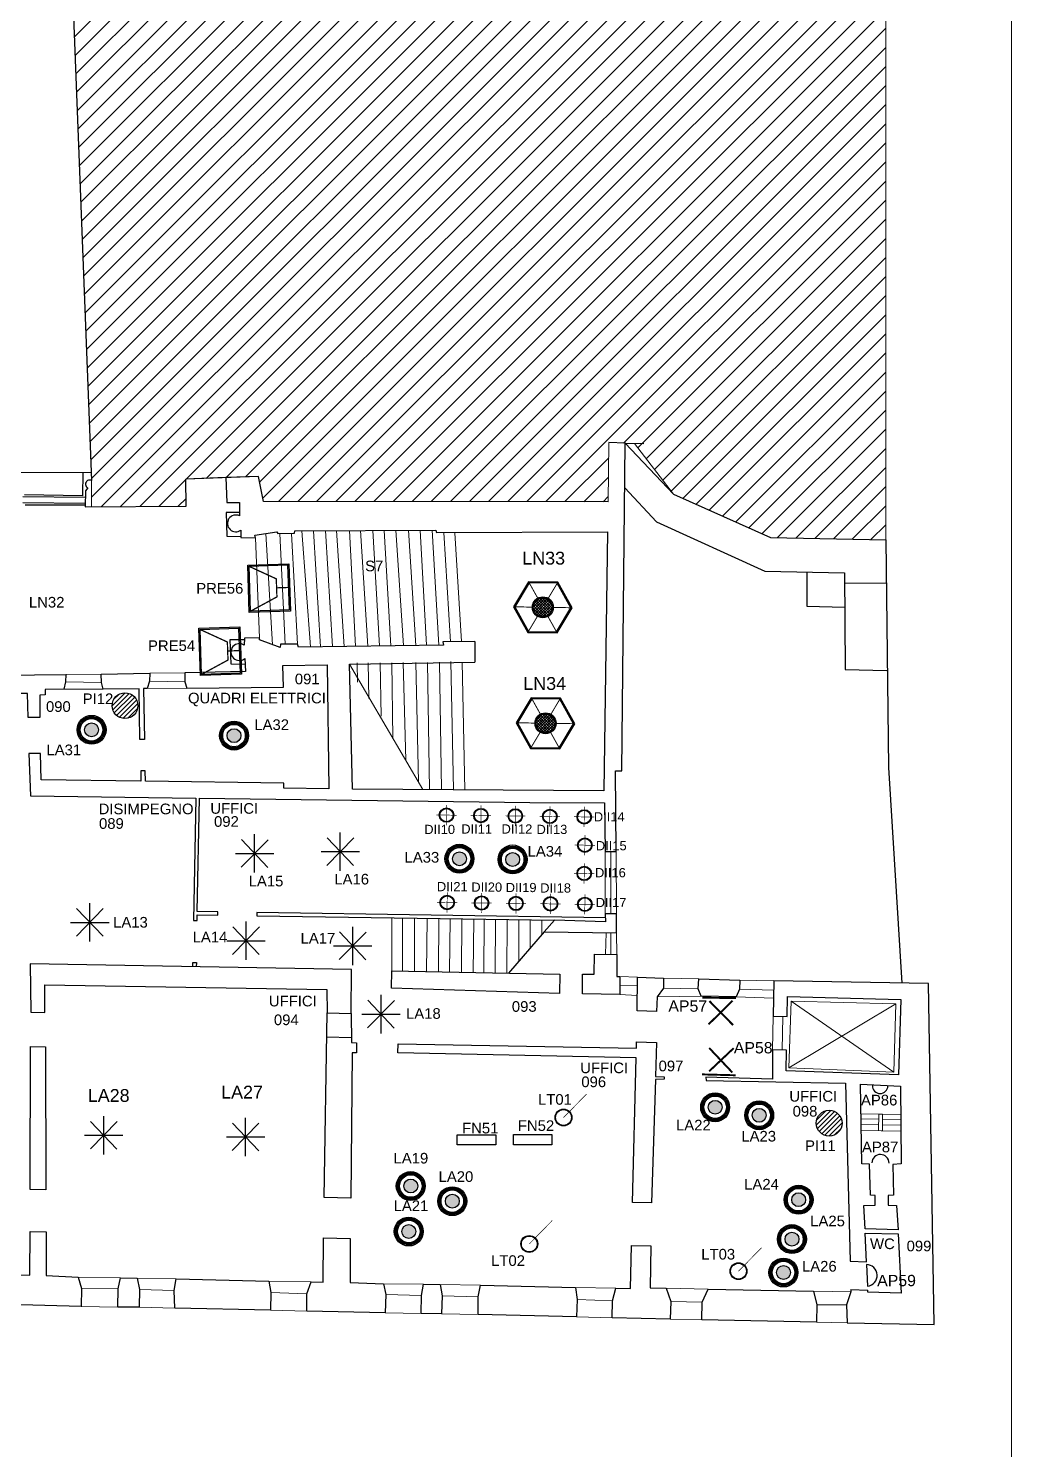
# Model space of a CAD drawing. Header units: millimetres. Extents: x 195 to 76808, y -2861 to 4318.
# Drawn here: x 22402 to 23789, y 154 to 2159 of the extents above; entities that cross this region are included whole.
import ezdxf
from ezdxf.enums import TextEntityAlignment as Align

# ---------------------------------------------------------------- set-up
doc = ezdxf.new("R2010")
doc.units = ezdxf.units.MM
for name, color, linetype, lineweight in [('_sottile', 253, 'Continuous', 5), ('LAMPADINE', 30, 'Continuous', 30), ('muri', 7, 'Continuous', 9), ('num.vani', 66, 'Continuous', 9)]:
    doc.layers.add(name, color=color, linetype=linetype, lineweight=lineweight)
doc.styles.add('ducale_200', font='arial.ttf', dxfattribs={"height": 1})
doc.styles.get("Standard").update_dxf_attribs({"font": 'arial.ttf'})

# ---------------------------------------------------------------- blocks, each defined once
blk = doc.blocks.new('rea')
h = blk.add_hatch(color=256)
h.paths.add_polyline_path([(867, 1810), (867, 1109), (266, 1109), (266, 1810)], flags=16)
h.paths.add_polyline_path([(887, 1830), (887, 1089), (246, 1089), (246, 1830)])
for points in [[(887, 1830), (887, 1089), (246, 1089), (246, 1830)], [(867, 1810), (867, 1109), (266, 1109), (266, 1810)]]:
    blk.add_lwpolyline(points, close=True)
at = {"const_width": 20}
for points in [[(266, 1810), (685, 1600), (685, 1318), (266, 1109)], [(867, 1459), (685, 1459)]]:
    blk.add_lwpolyline(points, dxfattribs=at)
blk = doc.blocks.new('5ea4y')
h = blk.add_hatch(color=256)
edge = h.paths.add_edge_path(flags=16)
edge.add_arc((973, 697), 102, 0, 360)
edge = h.paths.add_edge_path()
edge.add_arc((973, 697), 112, 0, 360)
at = {"const_width": 10}
for points in [[(1130, 697), (815, 697)], [(973, 855), (973, 540)]]:
    blk.add_lwpolyline(points, dxfattribs=at)
for radius in [112, 102]:
    blk.add_circle((973, 697), radius)
at = {"color": 160, "insert": (996, 726), "char_height": 2, "width": 10.79, "attachment_point": 1, "style": 'ducale_200'}
blk.add_mtext('{\\H0.75x; }', dxfattribs=at)
blk = doc.blocks.new('sospensione normale')
h = blk.add_hatch(color=256)
h.paths.add_polyline_path([(24193.1, 756.4, 1), (24171.9, 756.4, 1)], flags=16)
h.paths.add_polyline_path([(24176, 756.4, -1), (24189, 756.4, -1)], flags=0)
h.paths.add_polyline_path([(24195.1, 756.4, 1), (24169.9, 756.4, 1)])
for radius in [13.6, 12.6, 11.6, 10.6, 6.52]:
    blk.add_circle((24182.5, 756.4), radius)
blk = doc.blocks.new('PIANTANA')
at = {"lineweight": 0}
h = blk.add_hatch(dxfattribs=at)
h.set_pattern_fill('ANSI31', color=256, scale=600, style=0)
h.set_pattern_definition([(45, (37136.21, 23067.97), (-53.03301, 53.03301), [])])
edge = h.paths.add_edge_path()
edge.add_arc((14258, -2729), 291, 0, 360)
blk.add_circle((14258, -2729), 291)
blk = doc.blocks.new('re')
at = {"const_width": 0.3}
for points in [[(51.55, 419.05), (51.66, 413.81)], [(55.72, 418.12), (52.08, 414.34)], [(52.09, 417.95), (55.87, 414.31)]]:
    blk.add_lwpolyline(points, dxfattribs=at)
blk = doc.blocks.new('LAMPADA_TAVOLO')
at = {"linetype": 'Continuous'}
blk.add_hatch(color=256, dxfattribs=at).paths.add_polyline_path([(114, 237, 0.20166), (-90, 248), (-84, 233, -0.20166), (107, 223, -1), (-107, -223, -0.664364), (-84, 233), (-90, 248, 0.664364), (-114, -237, 1)])
at = {"const_width": 20, "flags": 128}
blk.add_lwpolyline([(-349, 965), (0, 0)], dxfattribs=at)
for radius in [263, 247]:
    blk.add_circle((0, 0), radius)

msp = doc.modelspace()

# ---------------------------------------------------------------- hatches: boundary and pattern name
at = {"layer": '_sottile'}
h = msp.add_hatch(dxfattribs=at)
h.set_pattern_fill('ANSI31', color=256, scale=6, style=0)
h.set_pattern_definition([(45, (0, 73.86), (-13.470384, 13.470384), [])])
h.paths.add_polyline_path([(21941.8, 4072.2), (21943.8, 3780), (22011.4, 2621.5), (22010.5, 2276.5), (22016.5, 2248.3), (22036.9, 2232), (22107.7, 2234), (22126.8, 2254.8), (22125.8, 2285), (22243, 2289.3), (22245.5, 2243.7), (22463.1, 2261), (22491, 1532.5), (22491.4, 1484), (22624.7, 1485.2), (22624.2, 1523.2), (22726.5, 1526.8), (22733.7, 1491.4), (22835.9, 1492.2), (23219.6, 1491.2), (23220.8, 1574.6), (23256.7, 1573.5), (23311.9, 1501.7), (23448.7, 1440.6), (23611, 1437.6), (23611, 4072.2)])
at = {"layer": 'LAMPADINE'}
h = msp.add_hatch(color=256, dxfattribs=at)
h.paths.add_polyline_path([(23146.9, 1307.7), (23167.3, 1341.7), (23148, 1376.4), (23108.3, 1377), (23087.9, 1343), (23107.3, 1308.3)], flags=16)
h.paths.add_polyline_path([(23147.7, 1306.3), (23168.9, 1341.7), (23148.8, 1377.7), (23107.5, 1378.4), (23086.4, 1343), (23106.4, 1306.9)])
at = {"layer": 'LAMPADINE', "linetype": 'Continuous'}
h = msp.add_hatch(color=256, dxfattribs=at)
h.paths.add_polyline_path([(23112.8, 1342.3, 1), (23142.5, 1342.3, 1)])
h.paths.add_polyline_path([(23114.2, 1342.3, -1), (23141.1, 1342.3, -1)], flags=16)
h = msp.add_hatch(dxfattribs=at)
h.set_pattern_fill('ANSI37', color=256, scale=21.782673, style=0)
h.set_pattern_definition([(45, (21138.06, -464.4048), (-1.9253345, 1.9253345), []), (135, (21138.06, -464.4048), (-1.9253345, -1.9253345), [])])
edge = h.paths.add_edge_path()
edge.add_arc((23127.6, 1342.3), 13.4, 0, 360)
at = {"layer": 'LAMPADINE'}
h = msp.add_hatch(color=256, dxfattribs=at)
h.paths.add_polyline_path([(23150.7, 1144.1), (23171, 1178.1), (23151.7, 1212.8), (23112.1, 1213.4), (23091.7, 1179.3), (23111, 1144.7)], flags=16)
h.paths.add_polyline_path([(23151.4, 1142.7), (23172.6, 1178.1), (23152.5, 1214.1), (23111.3, 1214.8), (23090.1, 1179.4), (23110.2, 1143.3)])
at = {"layer": 'LAMPADINE', "linetype": 'Continuous'}
h = msp.add_hatch(color=256, dxfattribs=at)
h.paths.add_polyline_path([(23116.5, 1178.7, 1), (23146.2, 1178.7, 1)])
h.paths.add_polyline_path([(23117.9, 1178.7, -1), (23144.8, 1178.7, -1)], flags=16)
h = msp.add_hatch(dxfattribs=at)
h.set_pattern_fill('ANSI37', color=256, scale=21.782673, style=0)
h.set_pattern_definition([(45, (21141.818, -628.027), (-1.9253345, 1.9253345), []), (135, (21141.818, -628.027), (-1.9253345, -1.9253345), [])])
edge = h.paths.add_edge_path()
edge.add_arc((23131.4, 1178.7), 13.4, 0, 360)

# ---------------------------------------------------------------- linework, layer by layer
at = {"layer": '_sottile'}
for p, q in [((23003.7, 1447.5), (23013.1, 1294.3)), ((23013.7, 1265), (23017.4, 1084.8)), ((22958.6, 1085.2), (22854.8, 1262.2)), ((22914.8, 829.3), (22914.5, 903.7)), ((23509.2, 377.5), (23562.1, 376.5)), ((23514.1, 358.2), (23556, 358.3))]:
    msp.add_line(p, q, dxfattribs=at)
for points in [[(22463.1, 2261), (22491, 1532.5), (22491.4, 1484), (22624.7, 1485.2), (22624.2, 1523.2), (22726.5, 1526.8), (22733.7, 1491.4), (22835.9, 1492.2), (23219.6, 1491.2), (23220.8, 1574.6), (23220.8, 1574.6), (23256.7, 1573.5), (23311.9, 1501.7), (23448.7, 1440.6), (23611, 1437.6), (23611, 4072.2)], [(22737.2, 1446.4), (22746.5, 1289.6)], [(22756.7, 1446.3), (22764.4, 1290.4)], [(22773, 1446.6), (22781.5, 1290.3)], [(22787.7, 1450.4), (22800.2, 1286.5)], [(22804, 1450.4), (22814, 1286.7)], [(22821.1, 1450.5), (22831.1, 1286.9)], [(22836.6, 1450.6), (22847.4, 1287.1)], [(22855.2, 1450.7), (22863.6, 1287.4)], [(22870.7, 1450.7), (22880.7, 1287.6)], [(22887.8, 1450.8), (22897.1, 1287.8)], [(22904.1, 1450.9), (22913.3, 1288)], [(22920.4, 1451), (22931.2, 1288.3)], [(22938.2, 1451), (22948.3, 1288.5)], [(22954.5, 1451.1), (22963.8, 1288.7)], [(22971.5, 1451.2), (22980.9, 1289)], [(22987.8, 1447.7), (22997.2, 1293.8)], [(22722.4, 1440.4), (22728, 1299.1)], [(22865.8, 1263.8), (22866.1, 1236.6)], [(22881.2, 1264), (22882.2, 1213.5)], [(22898.3, 1264.1), (22899.5, 1188.9)], [(22914.5, 1264.2), (22916.2, 1157.5)], [(22930.8, 1264.4), (22934.3, 1126.6)], [(22948.6, 1264.5), (22952.2, 1096.2)], [(22964.9, 1264.6), (22967.8, 1085.2)], [(22981.9, 1264.8), (22984.9, 1085.1)], [(22997.8, 1266), (23001.5, 1084.9)], [(22454.8, 1247.5), (22504.9, 1248.2)], [(22622.9, 1250.1), (22573.3, 1249.4)], [(22452, 1226.8), (22507.8, 1227)], [(22505.1, 1236.4), (22454.6, 1237.3)], [(22625.8, 1228.1), (22569.6, 1227.9)], [(22573.1, 1238), (22622.7, 1237.1)], [(23215.7, 998), (23215.7, 909.7)], [(23223.6, 909.8), (23223.4, 997.9)], [(23231.6, 909.9), (23231.1, 997.8)], [(22929.9, 903.5), (22929.8, 829.1)], [(22946.6, 903.2), (22946.5, 828.8)], [(22964.5, 903), (22963.6, 828.5)], [(22980.8, 902.8), (22980.3, 828.2)], [(22997.1, 902.5), (22996.1, 827.9)], [(23013.3, 902.3), (23012.8, 827.6)], [(23030.4, 902.1), (23029.5, 827.3)], [(23045.1, 901.9), (23044.5, 827)], [(23060.9, 901.6), (23060.4, 826.7)], [(23077.2, 901.4), (23076.7, 826.4)], [(23093.9, 901.2), (23093.6, 843.1)], [(23109.8, 901), (23109.9, 861.7)], [(23126, 900.7), (23126.1, 880.3)], [(23216.1, 852.8), (23216.7, 883.2)], [(23223.7, 852.6), (23223.6, 883.1)], [(23231.8, 852.5), (23231.5, 883)], [(23236.1, 821.5), (23261.3, 820.6)], [(23236.1, 808.9), (23261.1, 808.2)], [(23297.6, 804.9), (23346.8, 804)], [(23297.9, 819.1), (23347.5, 818.2)], [(23405, 803.4), (23453, 802)], [(23405.3, 816.4), (23453.3, 815.5)], [(23236, 796.3), (23260.8, 794.9)], [(23350.7, 793.8), (23288.9, 792.8)], [(23400.4, 792.9), (23452.8, 791)], [(23625.2, 782.7), (23477.6, 786.6), (23474.6, 692.6), (23622.6, 686.3), (23625.2, 782.7)], [(23625.2, 782.7), (23474.6, 692.6)], [(23477.6, 786.6), (23622.6, 686.3)], [(23452.4, 765.5), (23451.5, 717.9)], [(23466.1, 765.2), (23465.2, 717.6)], [(23576.2, 627.6), (23632.4, 626.6)], [(23601.4, 627.2), (23606.6, 627.1), (23606.4, 603.8), (23601.1, 604), (23601.4, 627.2)], [(23576.3, 620.8), (23601.3, 620.3)], [(23576.5, 612.7), (23601.2, 612.2)], [(23576.7, 604.3), (23632.5, 603.3)], [(23606.4, 612.2), (23632.5, 611.7)], [(23606.5, 620.2), (23632.5, 619.8)], [(22532.1, 396.4), (22472.3, 397.5)], [(22529, 381), (22477.3, 381.2)], [(22610.6, 395), (22555.7, 396)], [(22741.2, 391.8), (22801, 390.7)], [(22959.2, 387.5), (22903.1, 388.1)], [(23039.8, 386), (22982.8, 387)], [(23173.6, 382.7), (23230.5, 381.7)], [(23301.7, 381.6), (23360.7, 380.6)], [(22607.9, 378.4), (22559.1, 380.1)], [(22795, 373.8), (22744.2, 375.5)], [(22906.1, 373), (22956.5, 371.6)], [(22985.8, 371.1), (23036.2, 369.8)], [(23225.7, 363.9), (23176.1, 366)], [(23352.2, 362), (23308.3, 362.8)], [(22528.5, 355), (22476.5, 355.9)], [(22608.7, 353.5), (22558.6, 354.9)], [(22743.7, 350.7), (22795, 349.3)], [(22956, 346), (22905.2, 346.9)], [(23036.2, 344.6), (22984.9, 345.5)], [(23225.3, 339.9), (23175.3, 341.6)], [(23351.8, 337.2), (23307.1, 338)], [(23513.3, 333.9), (23556.8, 333.1)]]:
    msp.add_lwpolyline(points, dxfattribs=at)
at = {"layer": 'LAMPADINE'}
for p, q in [((22842, 970.7), (22842, 1024.8)), ((22702.3, 975.7), (22740.1, 1014.4)), ((22739.9, 975.4), (22702.6, 1014.6)), ((22721.2, 968), (22721.2, 1022.1)), ((22823.1, 978.3), (22860.9, 1017.1)), ((22860.7, 978.1), (22823.4, 1017.3)), ((22694.2, 995), (22748.3, 995)), ((22815, 997.7), (22869.1, 997.7)), ((22488.8, 870.8), (22488.8, 924.9)), ((22470, 878.5), (22507.7, 917.2)), ((22507.5, 878.3), (22470.2, 917.5)), ((22461.8, 897.9), (22515.9, 897.9)), ((22690.2, 852.6), (22728, 891.4)), ((22727.7, 852.4), (22690.4, 891.6)), ((22709.1, 845), (22709.1, 899.1)), ((22840.6, 845.3), (22878.4, 884.1)), ((22878.2, 845.1), (22840.9, 884.3)), ((22859.5, 837.6), (22859.5, 891.7)), ((22682, 872), (22736.1, 872)), ((22832.5, 864.7), (22886.6, 864.7)), ((22880.6, 749), (22918.4, 787.7)), ((22918.1, 748.8), (22880.8, 788)), ((22899.5, 741.3), (22899.5, 795.4)), ((22872.4, 768.4), (22926.5, 768.4)), ((22508.4, 570.5), (22508.4, 624.6)), ((22708.4, 568.1), (22708.4, 622.2)), ((22489.6, 578.2), (22527.3, 616.9)), ((22527.1, 577.9), (22489.8, 617.1)), ((22689.5, 575.8), (22727.3, 614.6)), ((22727.1, 575.6), (22689.8, 614.8)), ((22481.4, 597.5), (22535.5, 597.5)), ((22681.4, 595.2), (22735.5, 595.2)), ((23584, 415.2), (23585.5, 384.7))]:
    msp.add_line(p, q, dxfattribs=at)
for points in [[(23147.7, 1306.3), (23168.9, 1341.7), (23148.8, 1377.7), (23107.5, 1378.4), (23086.4, 1343), (23106.4, 1306.9)], [(23146.9, 1307.7), (23167.3, 1341.7), (23148, 1376.4), (23108.3, 1377), (23087.9, 1343), (23107.3, 1308.3)], [(23151.4, 1142.7), (23172.6, 1178.1), (23152.5, 1214.1), (23111.3, 1214.8), (23090.1, 1179.4), (23110.2, 1143.3)], [(23150.7, 1144.1), (23171, 1178.1), (23151.7, 1212.8), (23112.1, 1213.4), (23091.7, 1179.3), (23111, 1144.7)], [(23061.4, 598), (23061.4, 583.8), (23007, 583.8), (23007, 598)], [(23140.5, 598.4), (23140.5, 584.2), (23086.1, 584.2), (23086.1, 598.4)]]:
    msp.add_lwpolyline(points, close=True, dxfattribs=at)
at = {"layer": 'LAMPADINE', "const_width": 1.36}
for points in [[(23107.5, 1378.4), (23120.4, 1355.3)], [(23148.8, 1377.7), (23135.2, 1355.1)], [(23086.4, 1343), (23112.8, 1342.6)], [(23120, 1329.6), (23106.4, 1306.9)], [(23134.8, 1329.4), (23147.7, 1306.3)], [(23142.5, 1342.1), (23168.9, 1341.7)], [(23111.3, 1214.8), (23124.1, 1191.7)], [(23152.5, 1214.1), (23139, 1191.5)], [(23090.1, 1179.4), (23116.5, 1179)], [(23123.8, 1166), (23110.2, 1143.3)], [(23138.6, 1165.8), (23151.4, 1142.7)], [(23146.2, 1178.5), (23172.6, 1178.1)]]:
    msp.add_lwpolyline(points, dxfattribs=at)
at = {"layer": 'LAMPADINE', "linetype": 'Continuous'}
for centre, radius in [((23127.6, 1342.3), 14.8), ((23127.6, 1342.3), 13.4), ((23131.4, 1178.7), 14.8), ((23131.4, 1178.7), 13.4)]:
    msp.add_circle(centre, radius, dxfattribs=at)
at = {"layer": 'LAMPADINE'}
for centre, radius, start, end in [((23603.2, 667.4), 11, 179.2065, 359.2065), ((23603.6, 558.3), 12.1, 359.5908, 179.5908), ((23583.7, 399.9), 15.3, 276.6911, 88.8557)]:
    msp.add_arc(centre, radius, start, end, dxfattribs=at)
at = {"layer": 'muri', "linetype": 'ByBlock', "lineweight": 30}
for p, q in [((23243.6, 1573.7), (23220.8, 1574.6)), ((23238.9, 1111.6), (23243.6, 1573.7)), ((23243.6, 1573.7), (23243.6, 1573.7)), ((22726.5, 1526.8), (22680.4, 1525.4)), ((22680.4, 1525.4), (22681.8, 1490.3)), ((22733.7, 1491.4), (22726.5, 1526.8)), ((22681.8, 1490.3), (22700.1, 1490)), ((22700.1, 1490), (22699.8, 1471.3)), ((23219.6, 1491.2), (22733.7, 1491.4)), ((22701.9, 1451.3), (22701.7, 1440.7)), ((22721.7, 1444), (22752.7, 1448.8)), ((22722.4, 1440.4), (22721.7, 1444)), ((22752.7, 1448.8), (22753.8, 1446.3)), ((22753.8, 1446.3), (22777.5, 1446.7)), ((22777.5, 1446.7), (22777.9, 1450.3)), ((22777.9, 1450.3), (22976.7, 1451.2)), ((22976.7, 1451.2), (22977.7, 1447.9)), ((22977.7, 1447.9), (23219, 1449)), ((23219, 1449), (23213.8, 1083.4)), ((22701.7, 1440.7), (22722.4, 1440.4)), ((22706.8, 1299), (22706.6, 1288.9)), ((22728, 1299.1), (22706.8, 1299)), ((22727.9, 1296.6), (22728, 1299.1)), ((22757.4, 1285.5), (22727.9, 1296.6)), ((22757.5, 1290.4), (22757.4, 1285.5)), ((22781.9, 1290.3), (22757.5, 1290.4)), ((22783.1, 1286.3), (22781.9, 1290.3)), ((22987.5, 1289), (22783.1, 1286.3)), ((23031.9, 1294.2), (22986.7, 1293.5)), ((22986.7, 1293.5), (22987.5, 1289)), ((23031.9, 1294.2), (23031.9, 1264.9)), ((22707.5, 1270.1), (22708.4, 1251.8)), ((22854.8, 1262.2), (23031.9, 1264.9)), ((22622.9, 1250.1), (22622.7, 1237.1)), ((22708.4, 1251.8), (22622.9, 1250.1)), ((22761, 1260.2), (22823.3, 1261.1)), ((22761.7, 1229.7), (22761, 1260.2)), ((22823.3, 1261.1), (22825.8, 1086.1)), ((22859.4, 1085.9), (22854.8, 1262.2)), ((22622.7, 1237.1), (22625.8, 1228.1)), ((22625.8, 1228.1), (22761.7, 1229.7)), ((22419.4, 1136.2), (22402.7, 1136.1)), ((22402.7, 1136.1), (22405.3, 1076.2)), ((22420.4, 1098.8), (22419.4, 1136.2)), ((22566.7, 1111.6), (22560.6, 1111.7)), ((22560.6, 1111.7), (22560.7, 1097)), ((22567.2, 1096.9), (22566.7, 1111.6)), ((23231.1, 997.8), (23230, 1111.7)), ((23230, 1111.7), (23238.9, 1111.6)), ((22560.7, 1097), (22420.4, 1098.8)), ((22762.5, 1094.2), (22567.2, 1096.9)), ((22762.4, 1087.2), (22762.5, 1094.2)), ((22825.8, 1086.1), (22762.4, 1087.2)), ((23213.8, 1083.4), (22859.4, 1085.9)), ((22405.3, 1076.2), (22638.1, 1073.2)), ((22638.1, 1073.2), (22635, 900.7)), ((22640.3, 913.2), (22643.3, 1073.2)), ((22643.3, 1073.2), (23109.5, 1067.1)), ((23109.5, 1067.1), (23214.5, 1066.4)), ((23214.5, 1066.4), (23215.7, 998)), ((23215.7, 998), (23231.1, 997.8)), ((22640.1, 900.7), (22640.2, 908.6)), ((22640.2, 908.6), (22669.2, 908.1)), ((22669.3, 912.7), (22640.3, 913.2)), ((22669.2, 908.1), (22669.3, 912.7)), ((22635, 900.7), (22635, 900.7)), ((22635, 900.7), (22640.1, 900.7)), ((22640.1, 900.7), (22640.1, 900.7)), ((22640.1, 900.7), (22640.1, 900.7)), ((22640.1, 900.7), (22640.1, 900.7)), ((22640.1, 900.7), (22640.1, 900.7)), ((22857.8, 831.2), (22404.7, 839.4)), ((22404.7, 839.4), (22405.9, 771)), ((22857.5, 769.4), (22857.8, 831.2)), ((22425.4, 770.7), (22425.3, 809.8)), ((22425.3, 809.8), (22823.1, 803.3)), ((22823.1, 803.3), (22823.4, 770)), ((23453.3, 815.5), (23452.4, 765.5)), ((23671.4, 811.8), (23453.3, 815.5)), ((23679.2, 330.4), (23671.4, 811.8)), ((23471.9, 765.1), (23472.4, 793.2)), ((23472.4, 793.2), (23632.2, 789.1)), ((23632.2, 789.1), (23629.1, 682.9)), ((22405.9, 771), (22425.4, 770.7)), ((22819.4, 509.6), (22823.7, 770)), ((22823.4, 770), (22857.5, 769.4)), ((22857.5, 769.4), (22857.6, 728.3)), ((23452.4, 765.5), (23471.9, 765.1)), ((22823.2, 736.6), (22857.3, 735.6)), ((22857.6, 728.3), (22864.9, 728.1)), ((22864.9, 728.1), (22864.7, 713.9)), ((22858.6, 714), (22856.9, 508.9)), ((22864.7, 713.9), (22858.6, 714)), ((23471, 717.5), (23451.5, 717.9)), ((23451.5, 717.9), (23451.6, 676.8)), ((23470.5, 688.2), (23471, 717.5)), ((23629.1, 682.9), (23470.5, 688.2)), ((23357.6, 679.3), (23357.9, 674.8)), ((23451.6, 676.8), (23357.6, 679.3)), ((23357.9, 674.8), (23554.4, 670.8)), ((23554.4, 670.8), (23560.9, 419.8)), ((22856.9, 508.9), (22819.4, 509.6)), ((23581.9, 459.2), (23628.7, 458.3)), ((23583.8, 419.1), (23581.9, 459.2)), ((23628.7, 458.3), (23632.8, 374.8)), ((23560.9, 419.8), (23583.8, 419.1)), ((23351.8, 337.2), (23352.2, 362)), ((23352.2, 362), (23360.7, 380.6)), ((23360.7, 380.6), (23509.2, 377.5)), ((23509.2, 377.5), (23514.1, 358.2)), ((23562.1, 376.5), (23556, 358.3)), ((23562, 379.7), (23585.8, 379)), ((23562, 379.7), (23562.1, 376.5)), ((23585.9, 376), (23585.8, 379)), ((23632.8, 374.8), (23585.9, 376)), ((23514.1, 358.2), (23513.3, 333.9)), ((23556, 358.3), (23556.8, 333.1)), ((23513.3, 333.9), (23351.8, 337.2)), ((23556.8, 333.1), (23679.2, 330.4))]:
    msp.add_line(p, q, dxfattribs=at)
at = {"layer": 'muri', "linetype": 'Continuous', "ltscale": 0.1}
msp.add_lwpolyline([(17868.5, 4308.8), (23788.5, 4308.8), (23788.5, 108.8), (17868.5, 108.8)], close=True, dxfattribs=at)
at = {"layer": 'muri', "linetype": 'ByBlock', "lineweight": 30}
for points in [[(22491.5, 1521.1), (22463.1, 2261)], [(22491, 1532.5), (22140.6, 1531.4), (22139.1, 1653.6), (22131.8, 1654.9), (22131, 1679.4), (22104.2, 1678.6), (22104.1, 1684.1), (22104.1, 1684.1), (21961, 1682.5)], [(23243.6, 1573.7), (23269.9, 1573.2)], [(23243.6, 1573.7), (23311.9, 1501.7), (23448.7, 1440.6), (23611, 1437.6), (23615, 1116.5), (23633.9, 812.2)], [(22479.1, 1532.5), (22478.5, 1499.7), (22396.8, 1500.8)], [(22680.4, 1525.4), (22624.2, 1523.2)], [(23243, 1511), (23288, 1463), (23440.6, 1393.1), (23552.8, 1391.1), (23554, 1254.4), (23612.6, 1253.3)], [(22482.2, 1488.7), (22482.2, 1488.7), (22394.2, 1489.5)], [(22482.5, 1497.2), (22394.5, 1498)], [(22397.7, 1486.9), (22482.2, 1487.1), (22482.2, 1487.1)], [(22699.9, 1476.2), (22681.1, 1476.1), (22681.8, 1442.7), (22701.7, 1442.4)], [(23499.9, 1392.1), (23499.9, 1344), (23553.2, 1342.7)], [(23553, 1376.8), (23612, 1376.2)], [(22706.8, 1296.2), (22686.4, 1296.2), (22687.8, 1262.4), (22707.9, 1262)], [(22454.8, 1247.5), (22454.6, 1237.3), (22452, 1226.8), (22426, 1226.4), (22425.8, 1218.7), (22418.5, 1218.4), (22418.3, 1187.1), (22402, 1187), (22401, 1220.8), (22370.5, 1220.9), (22367.2, 1238.1), (22366.5, 1246.6), (22454.8, 1247.5)], [(22573.3, 1249.4), (22573.1, 1238), (22569.6, 1227.9), (22564.7, 1228), (22565.9, 1155.9), (22559.4, 1155.6), (22558.6, 1227.3), (22507.8, 1227), (22505.1, 1236.4), (22504.9, 1248.2), (22573.3, 1249.4)], [(23215.8, 904.3), (22724.3, 911.7), (22724.3, 907.1), (23143.9, 900.9), (23143.9, 900.9)], [(23129.6, 884.4), (23079.1, 826.4)], [(23231.8, 852.5), (23232, 821.6), (23236.1, 821.5), (23236, 796.3), (23183.6, 797.2), (23183.6, 824.9), (23199.9, 824.6), (23200.4, 853.1), (23231.8, 852.5)], [(22633.9, 835.3), (22634, 841.3), (22639.1, 841.2), (22639, 835.2)], [(23151.5, 825), (23151, 797.4), (22914.3, 804.9), (22914.8, 829.3), (23151.5, 825)], [(23297.9, 819.1), (23297.6, 804.9), (23288.9, 792.8), (23288.1, 772.1), (23260.4, 773), (23261.3, 820.6), (23297.9, 819.1)], [(23405.3, 816.4), (23405, 803.4), (23400.4, 792.9), (23350.7, 793.8), (23346.8, 804), (23347.5, 818.2), (23405.3, 816.4)], [(23671.4, 811.8), (23671.4, 811.8)], [(22405, 722.6), (22405, 722.6), (22426.2, 722.3), (22427, 520.4), (22404.6, 520.8), (22405, 722.6)], [(23288.1, 728.2), (23286.4, 680.2), (23298.6, 680), (23298.6, 676.7), (23286.3, 676.1), (23280.7, 502.1), (23253.9, 502.5), (23259.2, 706.7), (22923.2, 713.6), (22923.5, 726.7), (23259.5, 720.5), (23259.6, 729.5), (23288.1, 728.2)], [(23575.4, 669.4), (23632, 667), (23632.9, 557.1), (23621.1, 556.5), (23621.9, 513), (23614.6, 512.7), (23614.7, 498.8), (23626.5, 498.6), (23628.4, 464), (23582, 465.7), (23580.1, 498.2), (23596.4, 498.8), (23596.3, 512.6), (23589.4, 513.1), (23588.1, 556.7), (23577.6, 557.3), (23575.4, 669.4)], [(22427.1, 461.4), (22427.2, 399.6), (22472.3, 397.5), (22477.3, 381.2), (22476.5, 355.9), (22374, 359), (22374, 383.8), (22378, 400.9), (22404.4, 400), (22404.7, 461.8), (22427.1, 461.4)], [(22855.8, 452), (22855.9, 389.7), (22903.1, 388.1), (22906.1, 373), (22905.2, 346.9), (22795, 349.3), (22795, 373.8), (22801, 390.7), (22817.7, 390.4), (22818.4, 452.7), (22855.8, 452)], [(23280, 441.4), (23279, 382.1), (23301.7, 381.6), (23308.3, 362.8), (23307.1, 338), (23225.3, 339.9), (23225.7, 363.9), (23230.5, 381.7), (23251.3, 381.3), (23252.8, 441.9), (23280, 441.4)], [(22555.7, 396), (22559.1, 380.1), (22558.6, 354.9), (22528.5, 355), (22529, 381), (22532.1, 396.4), (22555.7, 396)], [(22741.2, 391.8), (22744.2, 375.5), (22743.7, 350.7), (22608.7, 353.5), (22607.9, 378.4), (22610.6, 395), (22741.2, 391.8)], [(22982.8, 387), (22985.8, 371.1), (22984.9, 345.5), (22956, 346), (22956.5, 371.6), (22959.2, 387.5), (22982.8, 387)], [(23173.6, 382.7), (23176.1, 366), (23175.3, 341.6), (23036.2, 344.6), (23036.2, 369.8), (23039.8, 386), (23173.6, 382.7)]]:
    msp.add_lwpolyline(points, dxfattribs=at)
for points, format in [([(22491.5, 1521.1, 1.034245), (22486.1, 1510.8), (22482.8, 1506.7), (22482.1, 1483.9), (22624.7, 1485.2), (22624.2, 1523.2)], "xyb"), ([(22725.2, 1370.1, 0, 14.4, 0), (22760.5, 1370.1, 0, 0, 0), (23059.3, 1370.1, 0, 0, 0), (23059.3, 1174.9, 0, 0, 0), (22906, 1174.9, 0, 0, 0)], "xyseb"), ([(23106.8, 861.3, 0, 14.4, 0), (23084.8, 861.7, 0, 0, 0), (22917, 865.2, 0, 0, 0)], "xyseb")]:
    msp.add_lwpolyline(points, format=format, dxfattribs=at)
msp.add_lwpolyline([(23129.6, 884.4), (23231.5, 883), (23231.6, 909.9), (23215.7, 909.7), (23215.9, 898.8), (23143.9, 900.9)], close=True, dxfattribs=at)
for centre, radius, start, end in [((22694.7, 1460.7), 11.8, 64.3208, 307.56), ((22699.7, 1279.2), 11.9, 54.6344, 310.7471)]:
    msp.add_arc(centre, radius, start, end, dxfattribs=at)

# ---------------------------------------------------------------- block references
at = {"layer": 'LAMPADINE'}
for name, p, xscale, yscale, zscale, rotation in [('rea', (22694.9, 1235.9), 0.09033835601774667, 0.09033835601792362, 0.0903383560179432, 1.966761000068732), ('rea', (22625.9, 1146.8), 0.09033835601774667, 0.09033835601792362, 0.0903383560179432, 1.966761000068732), ('5ea4y', (22902.7, 987.1), 0.09069189586654022, 0.09069189586655568, 0.09069189586654558, 359.2537155210518), ('5ea4y', (22951.3, 986.5), 0.09069189586654022, 0.09069189586655568, 0.09069189586654558, 359.2537155210518), ('5ea4y', (22999.8, 985.9), 0.09069189586654022, 0.09069189586655568, 0.09069189586654558, 359.2537155210518), ('5ea4y', (23048.4, 985.2), 0.09069189586654022, 0.09069189586655568, 0.09069189586654558, 359.2537155210518), ('5ea4y', (23096.9, 984.6), 0.09069189586654022, 0.09069189586655568, 0.09069189586654558, 359.2537155210518), ('5ea4y', (23097.8, 944.7), 0.09069189586654022, 0.09069189586655568, 0.09069189586654558, 359.2537155210518), ('5ea4y', (23096.9, 904.8), 0.09069189586654022, 0.09069189586655568, 0.09069189586654558, 359.2537155210518), ('5ea4y', (22903.6, 863.8), 0.09069189586654022, 0.09069189586655568, 0.09069189586654558, 359.2537155210518), ('5ea4y', (22952.2, 863.1), 0.09069189586654022, 0.09069189586655568, 0.09069189586654558, 359.2537155210518), ('5ea4y', (23000.7, 862.5), 0.09069189586654022, 0.09069189586655568, 0.09069189586654558, 359.2537155210518), ('5ea4y', (23049.3, 861.9), 0.09069189586654022, 0.09069189586655568, 0.09069189586654558, 359.2537155210518), ('5ea4y', (23097.8, 861.2), 0.09069189586654022, 0.09069189586655568, 0.09069189586654558, 359.2537155210518), ('re', (27132.8, 1298.7), -9.033835601794328, 9.033835601794294, 9.033835601794319, 90.62750892863416), ('re', (27111.4, 39.3), 9.033835601794326, 9.033835601794294, 9.033835601794319, 87.2911530000325), ('LAMPADA_TAVOLO', (23156.8, 622.5), 0.04516917800670885, 0.04516917801163345, 0.04516917800897161, 295.7054748606001), ('LAMPADA_TAVOLO', (23108.5, 444.2), 0.04516917800670885, 0.04516917801163345, 0.04516917800897161, 295.7054748606001), ('LAMPADA_TAVOLO', (23403.5, 405.7), 0.04516917800670885, 0.04516917801163345, 0.04516917800897161, 295.7054748606001)]:
    msp.add_blockref(name, p, dxfattribs=dict(at, xscale=xscale, yscale=yscale, zscale=zscale, rotation=rotation))
for name, p, xscale, yscale, zscale in [('PIANTANA', (21647.3, 1374.1), 0.0625, 0.0625, 0.0625), ('sospensione normale', (-13782.4, 34.9), 1.5, 1.5, 1.5), ('sospensione normale', (-13581.6, 26.7), 1.5, 1.5, 1.5), ('sospensione normale', (-13263.7, -147), 1.5, 1.5, 1.5), ('sospensione normale', (-13188.7, -148), 1.5, 1.5, 1.5), ('sospensione normale', (-12903.2, -497.6), 1.5, 1.5, 1.5), ('sospensione normale', (-12841.1, -508.9), 1.5, 1.5, 1.5), ('PIANTANA', (22640.2, 785.1), 0.0625, 0.0625, 0.0625), ('sospensione normale', (-13332.4, -608.7), 1.5, 1.5, 1.5), ('sospensione normale', (-13273.8, -630.1), 1.5, 1.5, 1.5), ('sospensione normale', (-12785.5, -628), 1.5, 1.5, 1.5), ('sospensione normale', (-13335.2, -672.9), 1.5, 1.5, 1.5), ('sospensione normale', (-12794.9, -683.6), 1.5, 1.5, 1.5), ('sospensione normale', (-12806.9, -730.7), 1.5, 1.5, 1.5)]:
    msp.add_blockref(name, p, dxfattribs=dict(at, xscale=xscale, yscale=yscale, zscale=zscale))

# ---------------------------------------------------------------- texts
at = {"layer": 'LAMPADINE', "color": 150, "width": 767, "attachment_point": 1, "line_spacing_factor": 0.75, "style": 'ducale_200'}
for s, insert, char_height in [('LN33', (23098.6, 1420.7), 18.07), ('PRE56', (22638.9, 1376.6), 15), ('LN32', (22403, 1357), 15), ('PRE54', (22570.9, 1295.7), 15), ('LN34', (23100, 1243.9), 18.07), ('PI12', (22478.8, 1220.8), 15), ('LA32', (22720.8, 1184.2), 15), ('LA31', (22427.7, 1148.7), 15), ('DII14', (23199.5, 1053.3), 13), ('DII10', (22960.4, 1035.5), 13), ('DII11', (23012.6, 1036.1), 13), ('DII12', (23069.4, 1036.1), 13), ('DII13', (23118.7, 1035.5), 13), ('LA34', (23106.1, 1005.6), 15), ('DII15', (23202.4, 1012.5), 13), ('LA33', (22932.6, 997.2), 15), ('DII16', (23201.2, 974.5), 13), ('DII21', (22978.2, 954.8), 13), ('DII20', (23026.8, 954.1), 13), ('DII19', (23075.3, 953.5), 13), ('DII18', (23123.9, 952.9), 13), ('DII17', (23202.1, 932.4), 13), ('AP57 ', (23304.6, 787.8), 16), ('AP58 ', (23396.9, 729), 16), ('LA28', (22486, 662.7), 18.07), ('LA27', (22674, 667.4), 18.07), ('LT01', (23120.8, 655.6), 15), ('LA22', (23315.4, 619.3), 15), ('LA23', (23407.5, 603.7), 15), ('PI11', (23497.4, 590.3), 15), ('LA19', (22917.1, 572.7), 15), ('LA20', (22980.6, 546.7), 15), ('LA24', (23411.5, 535.9), 15), ('LA21', (22917.2, 505.6), 15), ('LA25', (23504.6, 484.1), 15), ('LT02', (23054.7, 428.2), 15), ('LT03', (23351, 437.2), 15), ('LA26', (23493, 420.2), 15), ('AP59 ', (23599, 400.6), 16)]:
    msp.add_mtext(s, dxfattribs=dict(at, insert=insert, char_height=char_height))
at = {"layer": 'LAMPADINE', "color": 150, "char_height": 15, "width": 767, "attachment_point": 1, "style": 'ducale_200'}
for s, insert in [('LA15', (22712.8, 963.6)), ('LA16', (22833.6, 966.3)), ('LA13', (22521.7, 905.5)), ('LA14', (22633.8, 884.6)), ('LA17', (22786, 883)), ('LA18', (22934.7, 776.8)), ('AP86', (23576.2, 654.6)), ('FN51', (23013.7, 615.1)), ('FN52', (23092.4, 618.6)), ('AP87', (23577.6, 588.5))]:
    msp.add_mtext(s, dxfattribs=dict(at, insert=insert))
at = {"layer": 'muri', "linetype": 'ByBlock', "lineweight": 30, "style": 'ducale_200'}
for s, p in [('QUADRI ELETTRICI', (22724.5, 1206.8)), ('DISIMPEGNO', (22568.2, 1050.4)), ('UFFICI', (22692.5, 1051.1)), ('UFFICI', (22775.1, 779.3)), ('UFFICI', (23214.1, 685.1)), ('UFFICI', (23508.9, 645)), ('WC', (23606.4, 436.9))]:
    msp.add_text(s, height=15, dxfattribs=at).set_placement(p, align=Align.CENTER)
at = {"layer": 'num.vani', "linetype": 'Continuous', "char_height": 15, "attachment_point": 1}
for s, insert, width in [('{\\fArial|b0|i0|c0|p34;S7}', (22877, 1408.2), 1389.36), ('{\\fArial|b0|i0|c0|p34;091}', (22777.9, 1248.7), 1389.35), ('{\\fArial|b0|i0|c0|p34;090}', (22427, 1209.8), 1389.35), ('{\\fArial|b0|i0|c0|p34;089}', (22501.8, 1044.8), 1389.35), ('{\\fArial|b0|i0|c0|p34;092}', (22664, 1047.7), 1389.35), ('{\\fArial|b0|i0|c0|p34;093}', (23083.9, 786.7), 1389.35), ('{\\fArial|b0|i0|c0|p34;094}', (22748.4, 767.9), 1389.35), ('{\\fArial|b0|i0|c0|p34;097}', (23290.8, 702.8), 1389.35), ('{\\fArial|b0|i0|c0|p34;096}', (23181.9, 680.4), 1389.35), ('{\\fArial|b0|i0|c0|p34;098}', (23479.8, 638.9), 1389.35), ('{\\fArial|b0|i0|c0|p34;099}', (23640.5, 448.8), 1389.35)]:
    msp.add_mtext(s, dxfattribs=dict(at, insert=insert, width=width))

doc.saveas('drawing.dxf')
